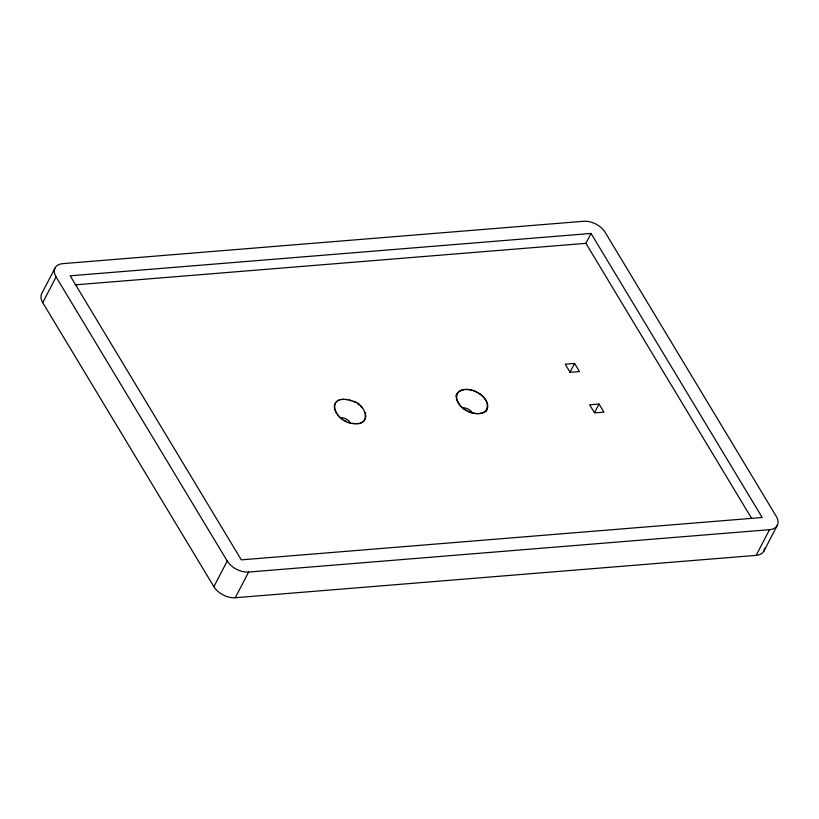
<?xml version="1.0" encoding="UTF-8"?>
<svg xmlns="http://www.w3.org/2000/svg" width="819" height="819" viewBox="0 0 819 819"><rect width="100%" height="100%" fill="white"/><g stroke="black" fill="none" stroke-linecap="round" stroke-linejoin="round"><path stroke-width="1.23" d="M456.285 396.754L456.562 399.068M456.367 396.089L456.91 394.031M487.735 407.063L487.182 409.121M487.807 406.398L487.53 404.084M334.326 405.763L334.285 407.432M334.633 404.606L335.288 403.183M365.438 418.386L364.793 419.809M365.745 417.229L365.796 415.561M456.971 393.806C453.787 407.678 474.334 418.222 485.38 411.507C495.454 396.836 463.206 379.801 455.845 395.966M55.037 268.008L41.667 293.693A17.035 10.555 27.5 0 0 42.731 302.641L213.861 586.691A17.035 10.555 27.5 0 0 235.278 597.727L756.152 555.364A17.035 10.555 27.5 0 0 764.68 548.29M42.731 302.641L56.101 276.955A17.035 10.555 27.5 0 1 62.848 263.636L583.722 221.273A17.035 10.555 27.5 0 1 605.139 232.309L776.269 516.359A17.035 10.555 27.5 0 1 769.522 529.678L756.152 555.364M213.861 586.691L227.232 561.005L56.101 276.955M235.278 597.727L248.648 572.041L769.522 529.678M486.005 411.496L487.121 409.346M75.225 284.858L585.913 243.335L591.062 233.446L762.192 517.506L241.308 559.858L70.178 275.808L591.062 233.446M569.891 372.471L574.6 363.441L579.483 371.56L570.096 372.317L565.212 364.199L574.6 363.441M594.932 411.926L599.047 404.023L603.931 412.131L594.543 412.899L589.66 404.781L599.047 404.023M763.963 550.992L777.333 525.307M457.237 393.478L458.568 391.82M486.855 409.674L485.524 411.322M336.036 402.252L337.254 401.167M364.035 420.741L362.827 421.826M459.121 391.421L461.148 390.284M484.971 411.732L482.944 412.868M338.39 400.532L340.09 399.856M361.681 422.471L359.991 423.136M461.885 390.049L464.465 389.506M482.207 413.104L479.627 413.636M341.543 399.549L343.601 399.334M358.538 423.443L356.47 423.658M465.346 389.465L468.304 389.557M478.746 413.677L475.788 413.595M345.27 399.385L347.553 399.652M354.811 423.607C334.162 424.181 323.597 391.687 352.405 400.982C366.677 403.695 372.236 427.323 352.518 423.351M469.256 389.711L472.389 390.428M474.836 413.431L471.703 412.725M349.324 400.051L351.679 400.767M350.757 422.942L348.403 422.225M473.362 390.765L476.463 392.055M470.73 412.387L467.629 411.097M353.429 401.494L355.692 402.61M346.652 421.498L344.389 420.382M477.375 392.557L480.231 394.338M466.717 410.595L463.861 408.814M357.299 403.613L359.316 405.067M342.782 419.379L340.765 417.925M481.029 394.963L483.435 397.102M463.073 408.19L460.657 406.05M360.677 406.275L362.305 407.964M339.404 416.717L337.766 415.028M484.06 397.819L485.872 400.184M460.032 405.333L456.726 399.795M336.752 413.697L335.616 411.896M585.913 243.335L751.781 518.642M486.281 400.931L487.366 403.347M365.069 412.459L365.643 414.26M335.002 410.534L334.439 408.742M462.448 407.749A7.944 4.924 27.5 0 1 472.44 412.899M340.448 417.67A7.944 4.924 27.5 0 1 350.44 422.819M248.648 572.041A17.035 10.555 27.5 0 1 227.232 561.005"/></g></svg>
